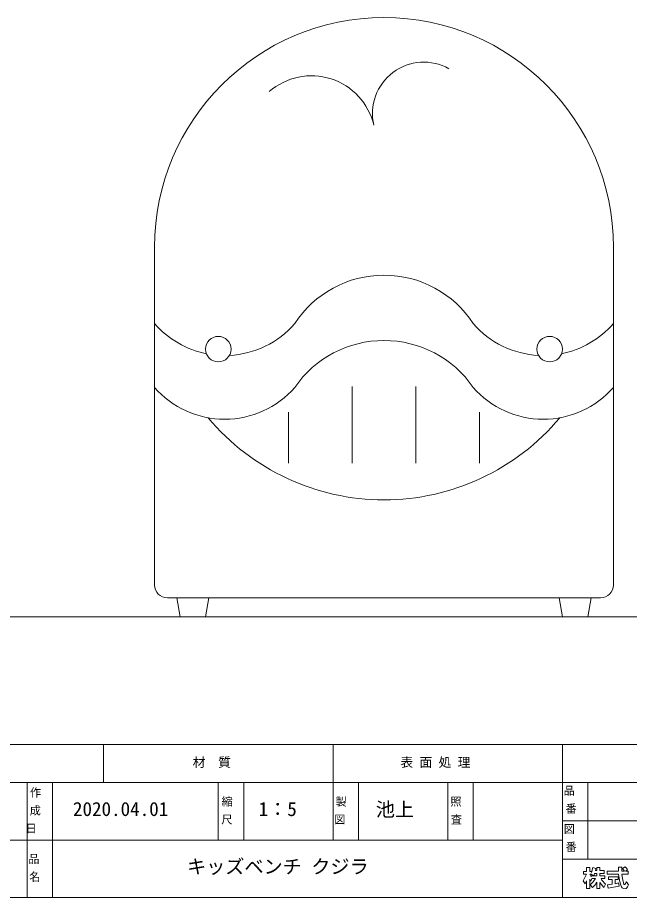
# Model space of a CAD drawing. Units: millimetres, scale not verified. Extents: x -203 to 203, y -143 to 143.
# Drawn here: x 58.5 to 154.5, y -138 to 0 of the extents above; entities that cross this region are included whole.
import ezdxf
from ezdxf.enums import TextEntityAlignment as Align

# ---------------------------------------------------------------- set-up
doc = ezdxf.new("R2010")
doc.units = ezdxf.units.MM
doc.header["$LTSCALE"] = 0.5
for name, color, linetype, lineweight in [('0-3_DIMENSION_LINES$03_LINES', 7, 'Continuous', 18), ('0-5_図面_FORMAT$03_TEXT', 7, 'Continuous', 18), ('0-7_図面_FORMAT$01_WAKU$OUT_LINE', 6, 'Continuous', 18), ('0-8_図面_FORMAT$02_LOGO$01_MZ_LO', 7, 'Continuous', 18), ('0-9_図面_FORMAT$01_WAKU$SUB_LINE', 7, 'Continuous', 18)]:
    doc.layers.add(name, color=color, linetype=linetype, lineweight=lineweight)
doc.styles.add('ＭＳ ゴシック', font='')
doc.styles.get('ＭＳ ゴシック').set_extended_font_data('MS Gothic')

# ---------------------------------------------------------------- blocks, each defined once
blk = doc.blocks.new('_X22')
at = {"layer": '0-5_図面_FORMAT$03_TEXT', "style": 'ＭＳ ゴシック'}
for s, p in [('図', (708.415, 40.399)), ('番', (708.982, 34.777))]:
    blk.add_text(s, height=2.566, dxfattribs=at).set_placement(p, align=Align.BOTTOM_LEFT)
blk = doc.blocks.new('_X21')
at = {"layer": '0-5_図面_FORMAT$03_TEXT', "style": 'ＭＳ ゴシック'}
for s, p in [('品', (708.38, 52.399)), ('番', (708.982, 46.777))]:
    blk.add_text(s, height=2.566, dxfattribs=at).set_placement(p, align=Align.BOTTOM_LEFT)
blk = doc.blocks.new('_X20')
at = {"layer": '0-5_図面_FORMAT$03_TEXT', "style": 'ＭＳ ゴシック'}
for s, p in [('照', (672.836, 49.002)), ('査', (672.987, 43.38))]:
    blk.add_text(s, height=2.566, dxfattribs=at).set_placement(p, align=Align.BOTTOM_LEFT)
blk = doc.blocks.new('_X19')
at = {"layer": '0-5_図面_FORMAT$03_TEXT', "style": 'ＭＳ ゴシック'}
for s, p in [('製', (636.801, 49.002)), ('図', (636.385, 43.38))]:
    blk.add_text(s, height=2.566, dxfattribs=at).set_placement(p, align=Align.BOTTOM_LEFT)
blk = doc.blocks.new('_X18')
at = {"layer": '0-5_図面_FORMAT$03_TEXT', "style": 'ＭＳ ゴシック'}
for s, p in [('縮', (601.025, 49.002)), ('尺', (600.952, 43.38))]:
    blk.add_text(s, height=2.566, dxfattribs=at).set_placement(p, align=Align.BOTTOM_LEFT)
blk = doc.blocks.new('_X17')
at = {"layer": '0-5_図面_FORMAT$03_TEXT', "style": 'ＭＳ ゴシック'}
for s, p in [('品', (540.35, 31.002)), ('名', (540.651, 25.38))]:
    blk.add_text(s, height=2.566, dxfattribs=at).set_placement(p, align=Align.BOTTOM_LEFT)
blk = doc.blocks.new('_X14')
at = {"layer": '0-5_図面_FORMAT$03_TEXT', "style": 'ＭＳ ゴシック'}
for s, p in [('作', (540.875, 51.813)), ('成', (540.801, 46.191)), ('日', (539.482, 40.568))]:
    blk.add_text(s, height=2.566, dxfattribs=at).set_placement(p, align=Align.BOTTOM_LEFT)

msp = doc.modelspace()

# ---------------------------------------------------------------- linework, layer by layer
at = {"layer": '0-3_DIMENSION_LINES$03_LINES'}
for p, q in [((80, -36), (80, -58)), ((152, -58), (152, -36)), ((80, -61.3702), (80, -48)), ((152, -48), (152, -62.2866)), ((111, -69.8866), (111, -57.8866)), ((121, -69.8866), (121, -57.8866)), ((80, -89), (80, -61.3702)), ((101, -69.8866), (101, -61.8866)), ((131, -69.8866), (131, -61.8866)), ((152, -62.2866), (152, -89)), ((104.7818, -91), (82, -91)), ((126.0724, -91), (104.7818, -91)), ((150, -91), (126.0724, -91)), ((-174, -94), (176, -94))]:
    msp.add_line(p, q, dxfattribs=at)
for points in [[(88, -94), (84, -94), (83.5, -91), (88.5, -91)], [(144, -94), (148, -94), (148.5, -91), (143.5, -91)]]:
    msp.add_lwpolyline(points, close=True, dxfattribs=at)
for centre in [(90, -52), (142, -52)]:
    msp.add_circle(centre, 2, dxfattribs=at)
for centre, radius, start, end in [((116, -36), 36, 90, 180), ((116, -36), 36, 360, 90), ((122.2554, -15.0537), 8.0664, 60.72446, 193.13402), ((104.6173, -19.1693), 10.0454, 13.13402, 131.20394), ((116, -57.0954), 16.6951, 33.01056, 146.98944), ((91, -38.4), 14.6, 221.11209, 258.67288), ((91, -38.4), 14.6, 272.9164, 318.88791), ((141, -38.4), 14.6, 221.11209, 267.0836), ((141, -38.4), 14.6, 281.32712, 318.88791), ((116, -67.6437), 17, 90, 145.43968), ((116, -67.6437), 17, 34.56032, 90), ((91, -48.4), 14.6, 221.11209, 270), ((91, -48.4), 14.6, 270, 318.88791), ((141, -48.4), 14.6, 221.11209, 270), ((141, -48.4), 14.6, 270, 318.88791), ((116, -39.6439), 36, 219.96679, 320.03321), ((82, -89), 2, 180, 270), ((150, -89), 2, 270, 360)]:
    msp.add_arc(centre, radius, start, end, dxfattribs=at)
at = {"layer": '0-7_図面_FORMAT$01_WAKU$OUT_LINE'}
for p, q in [((198, -114), (-198, -114)), ((198, -120), (-78, -120)), ((-198, -138), (198, -138))]:
    msp.add_line(p, q, dxfattribs=at)
at = {"layer": '0-8_図面_FORMAT$02_LOGO$01_MZ_LO'}
for p, q in [((147.7883, -133.3074), (148.2763, -133.3074)), ((147.7883, -133.9246), (147.7883, -133.3074)), ((148.2763, -133.3074), (148.2763, -133.9246)), ((149.1806, -133.7955), (149.3959, -133.7955)), ((149.3959, -133.3218), (149.8696, -133.3218)), ((149.3959, -133.7955), (149.3959, -133.3218)), ((149.8696, -133.3218), (149.8696, -133.7955)), ((149.8696, -133.7955), (150.5299, -133.7955)), ((150.5299, -133.7955), (150.5299, -134.2548)), ((152.7978, -133.2787), (153.3289, -133.2787)), ((152.7978, -133.8816), (152.7978, -133.2787)), ((153.3289, -133.2787), (153.3289, -133.8816)), ((154.2045, -133.695), (153.9175, -133.8816)), ((147.3289, -133.9246), (147.7883, -133.9246)), ((147.3289, -134.3696), (147.3289, -133.9246)), ((147.7739, -134.3696), (147.3289, -134.3696)), ((148.2763, -133.9246), (148.5778, -133.9246)), ((148.2763, -135.1304), (148.2763, -136.6089)), ((148.4773, -135.4749), (148.2763, -135.1304)), ((148.2907, -134.3696), (148.5347, -134.7715)), ((148.506, -134.3696), (148.2907, -134.3696)), ((148.6352, -135.0586), (148.4773, -135.4749)), ((148.8648, -134.5993), (148.506, -134.3696)), ((148.5347, -134.5993), (148.8648, -134.5993)), ((148.5347, -134.7715), (148.5347, -134.5993)), ((149.1806, -135.0586), (148.6352, -135.0586)), ((149.0514, -134.2548), (148.9222, -134.5993)), ((148.9222, -134.5993), (149.3959, -134.5993)), ((149.3959, -134.2548), (149.0514, -134.2548)), ((149.3959, -134.5993), (149.3959, -134.2548)), ((149.8696, -134.2548), (149.8696, -134.5993)), ((150.5299, -134.2548), (149.8696, -134.2548)), ((149.8696, -134.5993), (150.6734, -134.5993)), ((150.6734, -135.0586), (150.0706, -135.0586)), ((150.6734, -134.5993), (150.6734, -135.0586)), ((151.0323, -133.8816), (152.7978, -133.8816)), ((151.0323, -134.3409), (151.0323, -133.8816)), ((152.8122, -134.3409), (151.0323, -134.3409)), ((151.2333, -134.7715), (152.7691, -134.7715)), ((151.2333, -135.2165), (151.2333, -134.7715)), ((151.7931, -135.2165), (151.2333, -135.2165)), ((151.7931, -135.9486), (151.7931, -135.2165)), ((152.2955, -135.2165), (152.2955, -135.8481)), ((152.7691, -135.2165), (152.2955, -135.2165)), ((152.7691, -134.7715), (152.7691, -135.2165)), ((153.3289, -133.8816), (153.7452, -133.8816)), ((154.3337, -134.3409), (153.3433, -134.3409)), ((153.9175, -133.8816), (154.3337, -133.8816)), ((154.3337, -133.8816), (154.3337, -134.3409)), ((147.7883, -136.6089), (147.7883, -135.3888)), ((148.2763, -136.6089), (147.7883, -136.6089)), ((149.3959, -136.6089), (149.3959, -135.6184)), ((149.8696, -136.6089), (149.3959, -136.6089)), ((149.8696, -135.6471), (149.8696, -136.6089)), ((151.0754, -136.0347), (151.7931, -135.9486)), ((151.1758, -136.5658), (151.0754, -136.0347)), ((152.884, -136.2356), (151.1758, -136.5658)), ((152.2955, -135.8481), (152.7978, -135.7333)), ((152.7978, -135.7333), (152.884, -136.2356)), ((153.8026, -135.9773), (154.0467, -135.5754)), ((154.0467, -135.5754), (154.3768, -136.0347)), ((154.3768, -136.0347), (154.2907, -136.2213))]:
    msp.add_line(p, q, dxfattribs=at)
for points in [[(148.5778, -133.9246), (148.5778, -134.1112), (148.7787, -133.3218), (149.2524, -133.451), (149.1806, -133.7955)], [(153.7452, -133.8816), (153.4438, -133.4797), (153.8313, -133.2213)], [(153.8313, -133.2213), (154.0323, -133.4366), (154.2045, -133.695)], [(147.7883, -135.3888), (147.5443, -135.8624), (147.2715, -135.3888), (147.7739, -134.3696)], [(148.7213, -136.4366), (148.3624, -136.006), (148.8361, -135.561), (149.1806, -135.0586)], [(153.1567, -136.0921), (152.9557, -135.3744), (152.8122, -134.3409)], [(153.3433, -134.3409), (153.4151, -135.0586), (153.573, -135.7189)], [(150.7596, -135.9055), (150.5156, -136.4653), (149.8696, -135.6471)]]:
    msp.add_lwpolyline(points, dxfattribs=at)
for centre, radius, start, end in [((152.3644, -133.8962), 2.5716, 206.87476, 231.38604), ((147.0314, -134.356), 2.6804, 309.08318, 331.90147), ((153.8443, -135.9498), 0.7021, 191.69506, 270.11722), ((153.8013, -135.7472), 0.2301, 172.93048, 270.3366), ((153.6475, -136.0019), 0.6795, 286.95592, 341.1657)]:
    msp.add_arc(centre, radius, start, end, dxfattribs=at)
at = {"layer": '0-9_図面_FORMAT$01_WAKU$SUB_LINE'}
for p, q in [((72, -114), (72, -120)), ((108, -129), (108, -114)), ((144, -114), (144, -138)), ((60, -138), (60, -120)), ((64, -138), (64, -120)), ((90, -129), (90, -120)), ((94, -129), (94, -120)), ((112, -129), (112, -120)), ((126, -120), (126, -129)), ((130, -120), (130, -129)), ((148, -132), (148, -120)), ((144, -126), (198, -126)), ((12, -129), (144, -129)), ((144, -132), (198, -132))]:
    msp.add_line(p, q, dxfattribs=at)

# ---------------------------------------------------------------- block references
at = {"layer": '0-5_図面_FORMAT$03_TEXT', "xscale": 0.5, "yscale": 0.5}
for name in ['_X14', '_X21', '_X18', '_X19', '_X20', '_X22', '_X17']:
    msp.add_blockref(name, (-210, -148.5), dxfattribs=at)

# ---------------------------------------------------------------- texts
at = {"layer": '0-5_図面_FORMAT$03_TEXT', "style": 'ＭＳ ゴシック'}
for s, height, p in [('材\u3000質', 1.466, (85.975, -117.9799)), ('表 面 処 理', 1.466, (118.573, -117.9799)), ('池上', 2.199, (114.7187, -125.9459)), ('2020.04.01', 2.199, (67.1867, -125.8936)), ('1：5', 2.199, (96.3218, -125.9023)), ('キッズベンチ クジラ', 2.199, (85.1006, -134.9198))]:
    msp.add_text(s, height=height, dxfattribs=at).set_placement(p, align=Align.BOTTOM_LEFT)

doc.saveas('drawing.dxf')
